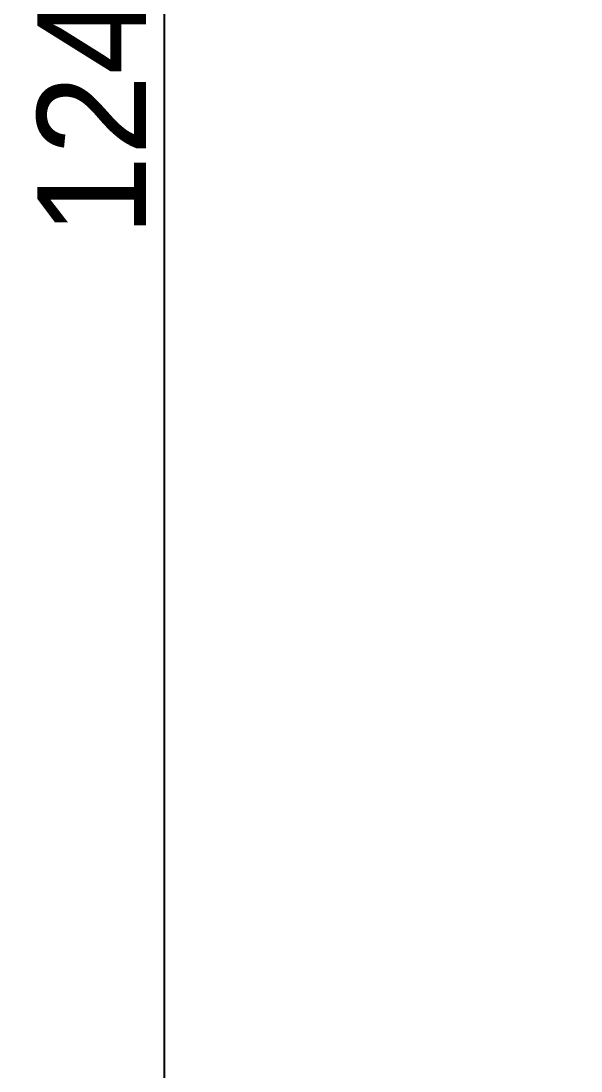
# Model space of a CAD drawing. Header units: millimetres. Extents: x 4086 to 8300, y 123 to 1549.
# Drawn here: x 7543.7 to 7579.8, y 1051.4 to 1119.1 of the extents above; entities that cross this region are included whole.
import ezdxf

# ---------------------------------------------------------------- set-up
doc = ezdxf.new("R2010")
doc.units = ezdxf.units.MM
doc.layers.add('尺寸标注', color=7, linetype='Continuous')
doc.styles.add('思源黑', font='SourceHanSansCN-Normal.ttf')
doc.dimstyles.new('尺寸标注_1_4比例', dxfattribs={"dimtxt": 7, "dimasz": 6, "dimexe": 2, "dimexo": 1.5, "dimgap": 1, "dimtad": 1, "dimdec": 1, "dimlfac": 4, "dimdsep": 46, "dimtxsty": '思源黑', "dimcen": 0.09, "dimadec": 0, "dimazin": 0, "dimtp": 0.01, "dimtm": 0.01, "dimtfac": 1, "dimtdec": 1, "dimtofl": 0, "dimtmove": 0, "dimatfit": 3, "dimfxl": 1, "dimtolj": 1, "dimarcsym": 0})

# ---------------------------------------------------------------- blocks, each defined once
blk = doc.blocks.new('*D793')
at = {"layer": 'Defpoints', "color": 0}
for p in [(7771.133, 1271.641), (7552.914, 959.632), (7712.796, 959.632)]:
    blk.add_point(p, dxfattribs=at)
at = {"layer": '尺寸标注', "color": 0, "lineweight": -2}
for p, q in [((7769.633, 1271.641), (7550.914, 1271.641)), ((7552.914, 1265.641), (7552.914, 965.632)), ((7711.296, 959.632), (7550.914, 959.632))]:
    blk.add_line(p, q, dxfattribs=at)
at = {"layer": '尺寸标注', "color": 0}
for points in [[(7553.914, 1265.641), (7551.914, 1265.641), (7552.914, 1271.641)], [(7551.914, 965.632), (7553.914, 965.632), (7552.914, 959.632)]]:
    blk.add_solid(points, dxfattribs=at)
at = {"layer": '尺寸标注', "color": 0, "insert": (7548.289, 1115.636), "char_height": 7, "attachment_point": 5, "rotation": 90, "style": '思源黑'}
blk.add_mtext('\\A1;1248', dxfattribs=at)

msp = doc.modelspace()

# ---------------------------------------------------------------- dimensions: what is measured, and where the dimension line sits
at = {"layer": '尺寸标注'}
dim = msp.add_linear_dim(base=(7552.9138, 959.6321), p1=(7771.1327, 1271.6408), p2=(7712.7964, 959.6321), angle=90, dimstyle='尺寸标注_1_4比例', dxfattribs=at)
dim.commit()
dim.dimension.update_dxf_attribs({"geometry": '*D793', "text_midpoint": (7552.9138, 1115.6364), "dimtype": 160})

doc.saveas('drawing.dxf')
